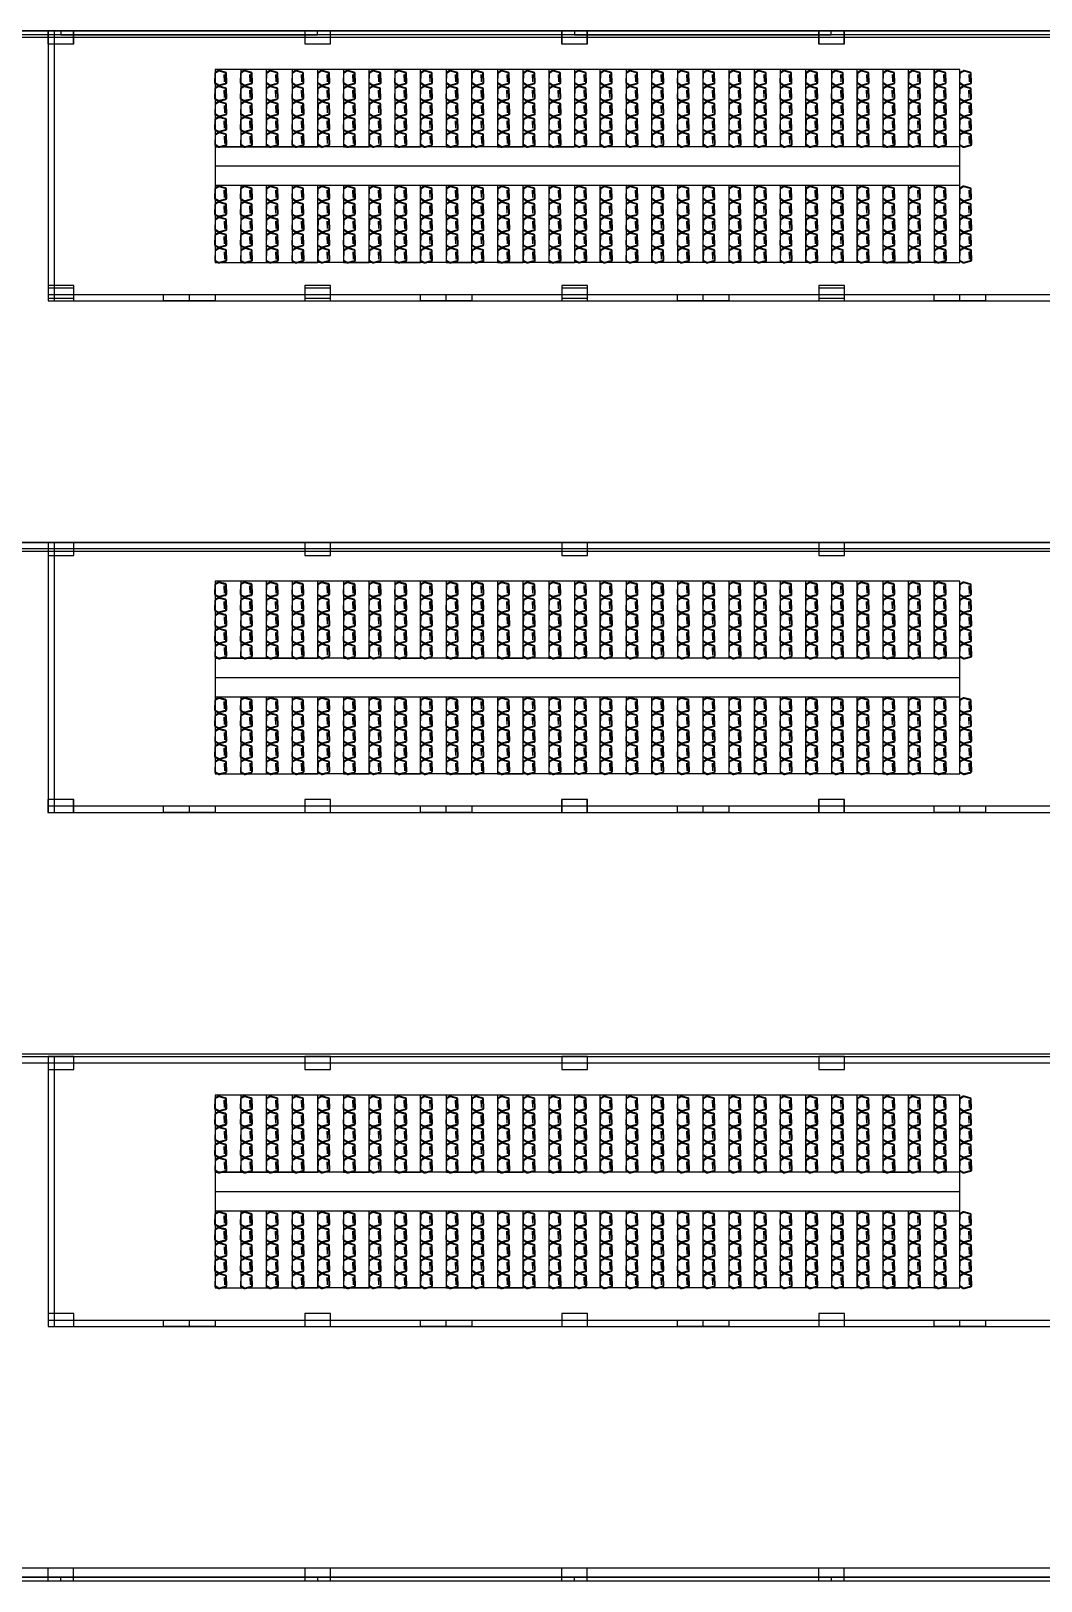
# Model space of a CAD drawing. Header units: millimetres. Extents: x 332 to 5606, y 276 to 1426.
# Drawn here: x 1120.7 to 1160.1, y 664.2 to 724.5 of the extents above; entities that cross this region are included whole.
import ezdxf

# ---------------------------------------------------------------- set-up
doc = ezdxf.new("R2010")
doc.units = ezdxf.units.MM

# ---------------------------------------------------------------- blocks, each defined once
blk = doc.blocks.new('Cadeira-Auditório-P1')
blk.add_line((0, 0.085), (-0.186, 0.085))
for points in [[(-0.235, 0.048), (-0.297, -0.195, 0.19305), (-0.292, -0.232), (-0.235, -0.334, 0.271204), (-0.191, -0.36), (0, -0.36)], [(-0.206, 0.04), (-0.268, -0.203, 0.19305), (-0.266, -0.217), (-0.186, -0.36, 0.221086)], [(0, 0.085), (-0.186, 0.085, 0.342369), (-0.235, 0.048)], [(0, 0.055), (-0.186, 0.055, 0.342369), (-0.206, 0.04, 0.342369)], [(0, 0.085), (0.187, 0.085, -0.342369), (0.235, 0.048)], [(0, 0.055), (0.187, 0.055, -0.342369), (0.206, 0.04, -0.342369)], [(0.235, 0.048), (0.298, -0.195, -0.19305), (0.293, -0.232), (0.236, -0.334, -0.271204), (0.192, -0.36), (0, -0.36)], [(0.206, 0.04), (0.269, -0.203, -0.19305), (0.267, -0.217), (0.187, -0.36, -0.271204)]]:
    blk.add_lwpolyline(points, format="xyb")
for points in [[(-0.145, 0), (0.142, 0)], [(-0.008, 0), (-0.145, 0)]]:
    blk.add_lwpolyline(points)

msp = doc.modelspace()

# ---------------------------------------------------------------- linework, layer by layer
for p, q in [((1222.057, 724.511), (1101.757, 724.511)), ((1221.907, 724.361), (1101.907, 724.361)), ((1111.907, 724.511), (1121.907, 724.511)), ((1122.407, 724.511), (1121.407, 724.511)), ((1121.407, 724.511), (1121.407, 724.011)), ((1122.414, 724.511), (1121.414, 724.511)), ((1121.414, 724.511), (1121.414, 724.011)), ((1121.907, 724.511), (1121.907, 724.361)), ((1121.907, 724.361), (1131.907, 724.361)), ((1122.407, 724.011), (1122.407, 724.511)), ((1122.414, 724.011), (1122.414, 724.511)), ((1132.407, 724.511), (1131.407, 724.511)), ((1131.407, 724.511), (1131.407, 724.011)), ((1132.414, 724.511), (1131.414, 724.511)), ((1131.414, 724.511), (1131.414, 724.011)), ((1131.907, 724.361), (1131.907, 724.511)), ((1131.907, 724.511), (1141.907, 724.511)), ((1132.407, 724.011), (1132.407, 724.511)), ((1132.414, 724.011), (1132.414, 724.511)), ((1142.407, 724.511), (1141.407, 724.511)), ((1141.407, 724.511), (1141.407, 724.011)), ((1142.414, 724.511), (1141.414, 724.511)), ((1141.414, 724.511), (1141.414, 724.011)), ((1141.907, 724.511), (1141.907, 724.361)), ((1141.907, 724.361), (1151.907, 724.361)), ((1142.407, 724.011), (1142.407, 724.511)), ((1142.414, 724.011), (1142.414, 724.511)), ((1152.407, 724.511), (1151.407, 724.511)), ((1151.407, 724.511), (1151.407, 724.011)), ((1152.414, 724.511), (1151.414, 724.511)), ((1151.414, 724.511), (1151.414, 724.011)), ((1151.907, 724.361), (1151.907, 724.511)), ((1151.907, 724.511), (1161.907, 724.511)), ((1152.407, 724.011), (1152.407, 724.511)), ((1152.414, 724.011), (1152.414, 724.511)), ((1121.407, 724.011), (1122.407, 724.011)), ((1121.414, 724.011), (1122.414, 724.011)), ((1131.407, 724.011), (1132.407, 724.011)), ((1131.414, 724.011), (1132.414, 724.011)), ((1141.407, 724.011), (1142.407, 724.011)), ((1141.414, 724.011), (1142.414, 724.011)), ((1151.407, 724.011), (1152.407, 724.011)), ((1151.414, 724.011), (1152.414, 724.011)), ((1122.414, 714.611), (1121.414, 714.611)), ((1121.414, 714.611), (1121.414, 714.111)), ((1122.414, 714.111), (1122.414, 714.611)), ((1132.414, 714.611), (1131.414, 714.611)), ((1131.414, 714.611), (1131.414, 714.111)), ((1132.414, 714.111), (1132.414, 714.611)), ((1142.414, 714.611), (1141.414, 714.611)), ((1141.414, 714.611), (1141.414, 714.111)), ((1142.414, 714.111), (1142.414, 714.611)), ((1152.414, 714.611), (1151.414, 714.611)), ((1151.414, 714.611), (1151.414, 714.111)), ((1152.414, 714.111), (1152.414, 714.611)), ((1122.414, 714.511), (1121.414, 714.511)), ((1121.414, 714.511), (1121.414, 714.011)), ((1121.414, 714.111), (1122.414, 714.111)), ((1121.414, 714.011), (1122.414, 714.011)), ((1122.414, 714.011), (1122.414, 714.511)), ((1132.414, 714.511), (1131.414, 714.511)), ((1131.414, 714.511), (1131.414, 714.011)), ((1131.414, 714.111), (1132.414, 714.111)), ((1131.414, 714.011), (1132.414, 714.011)), ((1132.414, 714.011), (1132.414, 714.511)), ((1142.414, 714.511), (1141.414, 714.511)), ((1141.414, 714.511), (1141.414, 714.011)), ((1141.414, 714.111), (1142.414, 714.111)), ((1141.414, 714.011), (1142.414, 714.011)), ((1142.414, 714.011), (1142.414, 714.511)), ((1152.414, 714.511), (1151.414, 714.511)), ((1151.414, 714.511), (1151.414, 714.011)), ((1151.414, 714.111), (1152.414, 714.111)), ((1151.414, 714.011), (1152.414, 714.011)), ((1152.414, 714.011), (1152.414, 714.511)), ((1122.414, 704.611), (1121.414, 704.611)), ((1121.414, 704.611), (1121.414, 704.111)), ((1122.414, 704.611), (1121.414, 704.611)), ((1121.414, 704.611), (1121.414, 704.111)), ((1122.414, 704.111), (1122.414, 704.611)), ((1122.414, 704.111), (1122.414, 704.611)), ((1132.414, 704.611), (1131.414, 704.611)), ((1131.414, 704.611), (1131.414, 704.111)), ((1132.414, 704.611), (1131.414, 704.611)), ((1131.414, 704.611), (1131.414, 704.111)), ((1132.414, 704.111), (1132.414, 704.611)), ((1132.414, 704.111), (1132.414, 704.611)), ((1142.414, 704.611), (1141.414, 704.611)), ((1141.414, 704.611), (1141.414, 704.111)), ((1142.414, 704.611), (1141.414, 704.611)), ((1141.414, 704.611), (1141.414, 704.111)), ((1142.414, 704.111), (1142.414, 704.611)), ((1142.414, 704.111), (1142.414, 704.611)), ((1152.414, 704.611), (1151.414, 704.611)), ((1151.414, 704.611), (1151.414, 704.111)), ((1152.414, 704.611), (1151.414, 704.611)), ((1151.414, 704.611), (1151.414, 704.111)), ((1152.414, 704.111), (1152.414, 704.611)), ((1152.414, 704.111), (1152.414, 704.611)), ((1121.414, 704.111), (1122.414, 704.111)), ((1121.414, 704.111), (1122.414, 704.111)), ((1131.414, 704.111), (1132.414, 704.111)), ((1131.414, 704.111), (1132.414, 704.111)), ((1141.414, 704.111), (1142.414, 704.111)), ((1141.414, 704.111), (1142.414, 704.111)), ((1151.414, 704.111), (1152.414, 704.111)), ((1151.414, 704.111), (1152.414, 704.111)), ((1122.407, 694.611), (1121.407, 694.611)), ((1121.407, 694.611), (1121.407, 694.111)), ((1121.407, 694.111), (1122.407, 694.111)), ((1122.414, 694.611), (1121.414, 694.611)), ((1121.414, 694.611), (1121.414, 694.111)), ((1121.414, 694.111), (1122.414, 694.111)), ((1122.407, 694.111), (1122.407, 694.611)), ((1122.414, 694.111), (1122.414, 694.611)), ((1132.407, 694.611), (1131.407, 694.611)), ((1131.407, 694.611), (1131.407, 694.111)), ((1131.407, 694.111), (1132.407, 694.111)), ((1132.414, 694.611), (1131.414, 694.611)), ((1131.414, 694.611), (1131.414, 694.111)), ((1131.414, 694.111), (1132.414, 694.111)), ((1132.407, 694.111), (1132.407, 694.611)), ((1132.414, 694.111), (1132.414, 694.611)), ((1142.407, 694.611), (1141.407, 694.611)), ((1141.407, 694.611), (1141.407, 694.111)), ((1141.407, 694.111), (1142.407, 694.111)), ((1142.414, 694.611), (1141.414, 694.611)), ((1141.414, 694.611), (1141.414, 694.111)), ((1141.414, 694.111), (1142.414, 694.111)), ((1142.407, 694.111), (1142.407, 694.611)), ((1142.414, 694.111), (1142.414, 694.611)), ((1152.407, 694.611), (1151.407, 694.611)), ((1151.407, 694.611), (1151.407, 694.111)), ((1151.407, 694.111), (1152.407, 694.111)), ((1152.414, 694.611), (1151.414, 694.611)), ((1151.414, 694.611), (1151.414, 694.111)), ((1151.414, 694.111), (1152.414, 694.111)), ((1152.407, 694.111), (1152.407, 694.611)), ((1152.414, 694.111), (1152.414, 694.611)), ((1122.414, 684.611), (1121.414, 684.611)), ((1121.414, 684.611), (1121.414, 684.111)), ((1122.414, 684.111), (1122.414, 684.611)), ((1132.414, 684.611), (1131.414, 684.611)), ((1131.414, 684.611), (1131.414, 684.111)), ((1132.414, 684.111), (1132.414, 684.611)), ((1142.414, 684.611), (1141.414, 684.611)), ((1141.414, 684.611), (1141.414, 684.111)), ((1142.414, 684.111), (1142.414, 684.611)), ((1152.414, 684.611), (1151.414, 684.611)), ((1151.414, 684.611), (1151.414, 684.111)), ((1152.414, 684.111), (1152.414, 684.611)), ((1121.414, 684.111), (1122.414, 684.111)), ((1131.414, 684.111), (1132.414, 684.111)), ((1141.414, 684.111), (1142.414, 684.111)), ((1151.414, 684.111), (1152.414, 684.111)), ((1122.414, 674.611), (1121.414, 674.611)), ((1121.414, 674.611), (1121.414, 674.111)), ((1122.414, 674.111), (1122.414, 674.611)), ((1132.414, 674.611), (1131.414, 674.611)), ((1131.414, 674.611), (1131.414, 674.111)), ((1132.414, 674.111), (1132.414, 674.611)), ((1142.414, 674.611), (1141.414, 674.611)), ((1141.414, 674.611), (1141.414, 674.111)), ((1142.414, 674.111), (1142.414, 674.611)), ((1152.414, 674.611), (1151.414, 674.611)), ((1151.414, 674.611), (1151.414, 674.111)), ((1152.414, 674.111), (1152.414, 674.611)), ((1121.414, 674.111), (1122.414, 674.111)), ((1131.414, 674.111), (1132.414, 674.111)), ((1141.414, 674.111), (1142.414, 674.111)), ((1151.414, 674.111), (1152.414, 674.111)), ((1122.407, 664.711), (1121.407, 664.711)), ((1121.407, 664.711), (1121.407, 664.211)), ((1122.407, 664.211), (1122.407, 664.711)), ((1132.407, 664.711), (1131.407, 664.711)), ((1131.407, 664.711), (1131.407, 664.211)), ((1132.407, 664.211), (1132.407, 664.711)), ((1142.407, 664.711), (1141.407, 664.711)), ((1141.407, 664.711), (1141.407, 664.211)), ((1142.407, 664.211), (1142.407, 664.711)), ((1152.407, 664.711), (1151.407, 664.711)), ((1151.407, 664.711), (1151.407, 664.211)), ((1152.407, 664.211), (1152.407, 664.711)), ((1101.757, 664.211), (1222.057, 664.211)), ((1101.907, 664.361), (1221.907, 664.361)), ((1111.907, 664.211), (1121.907, 664.211)), ((1121.407, 664.211), (1122.407, 664.211)), ((1121.907, 664.211), (1121.907, 664.361)), ((1121.907, 664.361), (1131.907, 664.361)), ((1131.407, 664.211), (1132.407, 664.211)), ((1131.907, 664.361), (1131.907, 664.211)), ((1131.907, 664.211), (1141.907, 664.211)), ((1141.407, 664.211), (1142.407, 664.211)), ((1141.907, 664.211), (1141.907, 664.361)), ((1141.907, 664.361), (1151.907, 664.361)), ((1151.407, 664.211), (1152.407, 664.211)), ((1151.907, 664.361), (1151.907, 664.211)), ((1151.907, 664.211), (1161.907, 664.211))]:
    msp.add_line(p, q)
at = {"color": 1}
for p, q in [((1211.414, 724.261), (1104.757, 724.261)), ((1121.414, 724.511), (1121.414, 714.011)), ((1121.664, 714.011), (1121.664, 724.511)), ((1121.414, 714.261), (1202.414, 714.261)), ((1121.414, 714.011), (1162.414, 714.011)), ((1121.414, 714.011), (1121.664, 714.011)), ((1211.414, 704.361), (1104.757, 704.361)), ((1121.414, 704.611), (1121.414, 694.111)), ((1121.664, 694.111), (1121.664, 704.611)), ((1121.414, 694.361), (1202.414, 694.361)), ((1121.414, 694.111), (1162.414, 694.111)), ((1121.414, 694.111), (1121.664, 694.111)), ((1121.414, 684.611), (1121.414, 674.111)), ((1121.664, 674.111), (1121.664, 684.611)), ((1211.414, 684.361), (1104.757, 684.361)), ((1121.414, 674.361), (1202.414, 674.361)), ((1121.414, 674.111), (1162.414, 674.111)), ((1121.414, 674.111), (1121.664, 674.111))]:
    msp.add_line(p, q, dxfattribs=at)
at = {"color": 3}
for p, q in [((1131.414, 723.011), (1127.914, 723.011)), ((1127.914, 723.011), (1127.914, 720.011)), ((1127.914, 723.011), (1127.914, 720.011)), ((1128.914, 723.011), (1128.914, 720.011)), ((1128.914, 723.011), (1128.914, 720.011)), ((1129.914, 720.011), (1129.914, 723.011)), ((1129.914, 720.011), (1129.914, 723.011)), ((1130.914, 723.011), (1130.914, 720.011)), ((1130.914, 723.011), (1130.914, 720.011)), ((1155.914, 723.011), (1131.414, 723.011)), ((1131.914, 720.011), (1131.914, 723.011)), ((1131.914, 720.011), (1131.914, 723.011)), ((1132.914, 723.011), (1132.914, 720.011)), ((1132.914, 723.011), (1132.914, 720.011)), ((1133.914, 720.011), (1133.914, 723.011)), ((1133.914, 720.011), (1133.914, 723.011)), ((1134.914, 723.011), (1134.914, 720.011)), ((1134.914, 723.011), (1134.914, 720.011)), ((1135.914, 720.011), (1135.914, 723.011)), ((1135.914, 720.011), (1135.914, 723.011)), ((1136.914, 723.011), (1136.914, 720.011)), ((1136.914, 723.011), (1136.914, 720.011)), ((1137.914, 720.011), (1137.914, 723.011)), ((1137.914, 720.011), (1137.914, 723.011)), ((1138.914, 723.011), (1138.914, 720.011)), ((1138.914, 723.011), (1138.914, 720.011)), ((1139.914, 720.011), (1139.914, 723.011)), ((1139.914, 720.011), (1139.914, 723.011)), ((1140.914, 723.011), (1140.914, 720.011)), ((1140.914, 723.011), (1140.914, 720.011)), ((1141.914, 723.011), (1141.914, 720.011)), ((1141.914, 723.011), (1141.914, 720.011)), ((1142.914, 720.011), (1142.914, 723.011)), ((1142.914, 720.011), (1142.914, 723.011)), ((1143.914, 723.011), (1143.914, 720.011)), ((1143.914, 723.011), (1143.914, 720.011)), ((1144.914, 720.011), (1144.914, 723.011)), ((1144.914, 720.011), (1144.914, 723.011)), ((1145.914, 723.011), (1145.914, 720.011)), ((1145.914, 723.011), (1145.914, 720.011)), ((1146.914, 720.011), (1146.914, 723.011)), ((1146.914, 720.011), (1146.914, 723.011)), ((1147.914, 723.011), (1147.914, 720.011)), ((1147.914, 723.011), (1147.914, 720.011)), ((1148.914, 720.011), (1148.914, 723.011)), ((1148.914, 720.011), (1148.914, 723.011)), ((1149.914, 723.011), (1149.914, 720.011)), ((1149.914, 723.011), (1149.914, 720.011)), ((1150.914, 720.011), (1150.914, 723.011)), ((1150.914, 720.011), (1150.914, 723.011)), ((1151.914, 723.011), (1151.914, 720.011)), ((1151.914, 723.011), (1151.914, 720.011)), ((1152.914, 720.011), (1152.914, 723.011)), ((1152.914, 720.011), (1152.914, 723.011)), ((1153.914, 723.011), (1153.914, 720.011)), ((1153.914, 723.011), (1153.914, 720.011)), ((1154.914, 720.011), (1154.914, 723.011)), ((1154.914, 720.011), (1154.914, 723.011)), ((1155.914, 720.011), (1155.914, 723.011)), ((1155.914, 723.011), (1155.914, 720.011)), ((1156.914, 723.011), (1155.914, 723.011)), ((1156.914, 720.011), (1156.914, 723.011)), ((1127.914, 720.011), (1127.914, 719.261)), ((1155.914, 720.011), (1127.914, 720.011)), ((1127.914, 720.011), (1131.414, 720.011)), ((1128.914, 720.011), (1129.914, 720.011)), ((1130.914, 720.011), (1131.914, 720.011)), ((1156.914, 720.011), (1131.414, 720.011)), ((1132.914, 720.011), (1133.914, 720.011)), ((1134.914, 720.011), (1135.914, 720.011)), ((1136.914, 720.011), (1137.914, 720.011)), ((1138.914, 720.011), (1139.914, 720.011)), ((1140.914, 720.011), (1141.914, 720.011)), ((1153.914, 720.011), (1154.914, 720.011)), ((1156.914, 719.261), (1156.914, 720.011)), ((1127.914, 719.261), (1156.914, 719.261)), ((1127.914, 719.261), (1127.914, 718.511)), ((1156.914, 718.511), (1156.914, 719.261)), ((1127.914, 718.511), (1156.914, 718.511)), ((1127.914, 718.511), (1127.914, 715.511)), ((1127.914, 718.511), (1128.914, 718.511)), ((1128.914, 718.511), (1128.914, 715.511)), ((1129.914, 715.511), (1129.914, 718.511)), ((1129.914, 718.511), (1130.914, 718.511)), ((1130.914, 718.511), (1130.914, 715.511)), ((1131.914, 715.511), (1131.914, 718.511)), ((1131.914, 718.511), (1132.914, 718.511)), ((1132.914, 718.511), (1132.914, 715.511)), ((1133.914, 715.511), (1133.914, 718.511)), ((1133.914, 718.511), (1134.914, 718.511)), ((1134.914, 718.511), (1134.914, 715.511)), ((1135.914, 715.511), (1135.914, 718.511)), ((1135.914, 718.511), (1136.914, 718.511)), ((1136.914, 718.511), (1136.914, 715.511)), ((1137.914, 715.511), (1137.914, 718.511)), ((1137.914, 718.511), (1138.914, 718.511)), ((1138.914, 718.511), (1138.914, 715.511)), ((1139.914, 715.511), (1139.914, 718.511)), ((1139.914, 718.511), (1140.914, 718.511)), ((1140.914, 718.511), (1140.914, 715.511)), ((1141.914, 718.511), (1141.914, 715.511)), ((1142.914, 715.511), (1142.914, 718.511)), ((1143.914, 718.511), (1143.914, 715.511)), ((1144.914, 715.511), (1144.914, 718.511)), ((1145.914, 718.511), (1145.914, 715.511)), ((1146.914, 715.511), (1146.914, 718.511)), ((1147.914, 718.511), (1147.914, 715.511)), ((1148.914, 715.511), (1148.914, 718.511)), ((1149.914, 718.511), (1149.914, 715.511)), ((1150.914, 715.511), (1150.914, 718.511)), ((1151.914, 718.511), (1151.914, 715.511)), ((1152.914, 715.511), (1152.914, 718.511)), ((1153.914, 718.511), (1153.914, 715.511)), ((1154.914, 715.511), (1154.914, 718.511)), ((1155.914, 718.511), (1155.914, 715.511)), ((1156.914, 715.511), (1156.914, 718.511)), ((1127.914, 715.511), (1131.414, 715.511)), ((1128.914, 715.511), (1129.914, 715.511)), ((1130.914, 715.511), (1131.914, 715.511)), ((1155.914, 715.511), (1131.414, 715.511)), ((1132.914, 715.511), (1133.914, 715.511)), ((1134.914, 715.511), (1135.914, 715.511)), ((1136.914, 715.511), (1137.914, 715.511)), ((1138.914, 715.511), (1139.914, 715.511)), ((1140.914, 715.511), (1141.914, 715.511)), ((1153.914, 715.511), (1154.914, 715.511)), ((1155.914, 715.511), (1156.914, 715.511)), ((1125.914, 714.011), (1125.914, 714.261)), ((1125.914, 714.261), (1126.914, 714.261)), ((1126.914, 714.011), (1125.914, 714.011)), ((1126.914, 714.011), (1126.914, 714.261)), ((1126.914, 714.261), (1127.914, 714.261)), ((1127.914, 714.011), (1126.914, 714.011)), ((1127.914, 714.261), (1127.914, 714.011)), ((1135.914, 714.011), (1135.914, 714.261)), ((1135.914, 714.261), (1136.914, 714.261)), ((1136.914, 714.011), (1135.914, 714.011)), ((1136.914, 714.011), (1136.914, 714.261)), ((1136.914, 714.261), (1137.914, 714.261)), ((1137.914, 714.011), (1136.914, 714.011)), ((1137.914, 714.261), (1137.914, 714.011)), ((1145.914, 714.011), (1145.914, 714.261)), ((1145.914, 714.261), (1146.914, 714.261)), ((1146.914, 714.011), (1145.914, 714.011)), ((1146.914, 714.011), (1146.914, 714.261)), ((1146.914, 714.261), (1147.914, 714.261)), ((1147.914, 714.011), (1146.914, 714.011)), ((1147.914, 714.261), (1147.914, 714.011)), ((1155.914, 714.011), (1155.914, 714.261)), ((1155.914, 714.261), (1156.914, 714.261)), ((1156.914, 714.011), (1155.914, 714.011)), ((1156.914, 714.011), (1156.914, 714.261)), ((1156.914, 714.261), (1157.914, 714.261)), ((1157.914, 714.011), (1156.914, 714.011)), ((1157.914, 714.261), (1157.914, 714.011)), ((1131.414, 703.111), (1127.914, 703.111)), ((1127.914, 703.111), (1127.914, 700.111)), ((1127.914, 703.111), (1127.914, 700.111)), ((1128.914, 703.111), (1128.914, 700.111)), ((1128.914, 703.111), (1128.914, 700.111)), ((1129.914, 700.111), (1129.914, 703.111)), ((1129.914, 700.111), (1129.914, 703.111)), ((1130.914, 703.111), (1130.914, 700.111)), ((1130.914, 703.111), (1130.914, 700.111)), ((1155.914, 703.111), (1131.414, 703.111)), ((1131.914, 700.111), (1131.914, 703.111)), ((1131.914, 700.111), (1131.914, 703.111)), ((1132.914, 703.111), (1132.914, 700.111)), ((1132.914, 703.111), (1132.914, 700.111)), ((1133.914, 700.111), (1133.914, 703.111)), ((1133.914, 700.111), (1133.914, 703.111)), ((1134.914, 703.111), (1134.914, 700.111)), ((1134.914, 703.111), (1134.914, 700.111)), ((1135.914, 700.111), (1135.914, 703.111)), ((1135.914, 700.111), (1135.914, 703.111)), ((1136.914, 703.111), (1136.914, 700.111)), ((1136.914, 703.111), (1136.914, 700.111)), ((1137.914, 700.111), (1137.914, 703.111)), ((1137.914, 700.111), (1137.914, 703.111)), ((1138.914, 703.111), (1138.914, 700.111)), ((1138.914, 703.111), (1138.914, 700.111)), ((1139.914, 700.111), (1139.914, 703.111)), ((1139.914, 700.111), (1139.914, 703.111)), ((1140.914, 703.111), (1140.914, 700.111)), ((1140.914, 703.111), (1140.914, 700.111)), ((1141.914, 703.111), (1141.914, 700.111)), ((1141.914, 703.111), (1141.914, 700.111)), ((1142.914, 700.111), (1142.914, 703.111)), ((1142.914, 700.111), (1142.914, 703.111)), ((1143.914, 703.111), (1143.914, 700.111)), ((1143.914, 703.111), (1143.914, 700.111)), ((1144.914, 700.111), (1144.914, 703.111)), ((1144.914, 700.111), (1144.914, 703.111)), ((1145.914, 703.111), (1145.914, 700.111)), ((1145.914, 703.111), (1145.914, 700.111)), ((1146.914, 700.111), (1146.914, 703.111)), ((1146.914, 700.111), (1146.914, 703.111)), ((1147.914, 703.111), (1147.914, 700.111)), ((1147.914, 703.111), (1147.914, 700.111)), ((1148.914, 700.111), (1148.914, 703.111)), ((1148.914, 700.111), (1148.914, 703.111)), ((1149.914, 703.111), (1149.914, 700.111)), ((1149.914, 703.111), (1149.914, 700.111)), ((1150.914, 700.111), (1150.914, 703.111)), ((1150.914, 700.111), (1150.914, 703.111)), ((1151.914, 703.111), (1151.914, 700.111)), ((1151.914, 703.111), (1151.914, 700.111)), ((1152.914, 700.111), (1152.914, 703.111)), ((1152.914, 700.111), (1152.914, 703.111)), ((1153.914, 703.111), (1153.914, 700.111)), ((1153.914, 703.111), (1153.914, 700.111)), ((1154.914, 700.111), (1154.914, 703.111)), ((1154.914, 700.111), (1154.914, 703.111)), ((1155.914, 700.111), (1155.914, 703.111)), ((1155.914, 703.111), (1155.914, 700.111)), ((1156.914, 703.111), (1155.914, 703.111)), ((1156.914, 700.111), (1156.914, 703.111)), ((1127.914, 700.111), (1127.914, 699.361)), ((1155.914, 700.111), (1127.914, 700.111)), ((1127.914, 700.111), (1131.414, 700.111)), ((1128.914, 700.111), (1129.914, 700.111)), ((1130.914, 700.111), (1131.914, 700.111)), ((1156.914, 700.111), (1131.414, 700.111)), ((1132.914, 700.111), (1133.914, 700.111)), ((1134.914, 700.111), (1135.914, 700.111)), ((1136.914, 700.111), (1137.914, 700.111)), ((1138.914, 700.111), (1139.914, 700.111)), ((1140.914, 700.111), (1141.914, 700.111)), ((1153.914, 700.111), (1154.914, 700.111)), ((1156.914, 699.361), (1156.914, 700.111)), ((1127.914, 699.361), (1156.914, 699.361)), ((1127.914, 699.361), (1127.914, 698.611)), ((1156.914, 698.611), (1156.914, 699.361)), ((1127.914, 698.611), (1156.914, 698.611)), ((1127.914, 698.611), (1127.914, 695.611)), ((1127.914, 698.611), (1128.914, 698.611)), ((1128.914, 698.611), (1128.914, 695.611)), ((1129.914, 695.611), (1129.914, 698.611)), ((1129.914, 698.611), (1130.914, 698.611)), ((1130.914, 698.611), (1130.914, 695.611)), ((1131.914, 695.611), (1131.914, 698.611)), ((1131.914, 698.611), (1132.914, 698.611)), ((1132.914, 698.611), (1132.914, 695.611)), ((1133.914, 695.611), (1133.914, 698.611)), ((1133.914, 698.611), (1134.914, 698.611)), ((1134.914, 698.611), (1134.914, 695.611)), ((1135.914, 695.611), (1135.914, 698.611)), ((1135.914, 698.611), (1136.914, 698.611)), ((1136.914, 698.611), (1136.914, 695.611)), ((1137.914, 695.611), (1137.914, 698.611)), ((1137.914, 698.611), (1138.914, 698.611)), ((1138.914, 698.611), (1138.914, 695.611)), ((1139.914, 695.611), (1139.914, 698.611)), ((1139.914, 698.611), (1140.914, 698.611)), ((1140.914, 698.611), (1140.914, 695.611)), ((1141.914, 698.611), (1141.914, 695.611)), ((1142.914, 695.611), (1142.914, 698.611)), ((1143.914, 698.611), (1143.914, 695.611)), ((1144.914, 695.611), (1144.914, 698.611)), ((1145.914, 698.611), (1145.914, 695.611)), ((1146.914, 695.611), (1146.914, 698.611)), ((1147.914, 698.611), (1147.914, 695.611)), ((1148.914, 695.611), (1148.914, 698.611)), ((1149.914, 698.611), (1149.914, 695.611)), ((1150.914, 695.611), (1150.914, 698.611)), ((1151.914, 698.611), (1151.914, 695.611)), ((1152.914, 695.611), (1152.914, 698.611)), ((1153.914, 698.611), (1153.914, 695.611)), ((1154.914, 695.611), (1154.914, 698.611)), ((1155.914, 698.611), (1155.914, 695.611)), ((1156.914, 695.611), (1156.914, 698.611)), ((1127.914, 695.611), (1131.414, 695.611)), ((1128.914, 695.611), (1129.914, 695.611)), ((1130.914, 695.611), (1131.914, 695.611)), ((1155.914, 695.611), (1131.414, 695.611)), ((1132.914, 695.611), (1133.914, 695.611)), ((1134.914, 695.611), (1135.914, 695.611)), ((1136.914, 695.611), (1137.914, 695.611)), ((1138.914, 695.611), (1139.914, 695.611)), ((1140.914, 695.611), (1141.914, 695.611)), ((1153.914, 695.611), (1154.914, 695.611)), ((1155.914, 695.611), (1156.914, 695.611)), ((1125.914, 694.111), (1125.914, 694.361)), ((1125.914, 694.361), (1126.914, 694.361)), ((1126.914, 694.111), (1125.914, 694.111)), ((1126.914, 694.111), (1126.914, 694.361)), ((1126.914, 694.361), (1127.914, 694.361)), ((1127.914, 694.111), (1126.914, 694.111)), ((1127.914, 694.361), (1127.914, 694.111)), ((1135.914, 694.111), (1135.914, 694.361)), ((1135.914, 694.361), (1136.914, 694.361)), ((1136.914, 694.111), (1135.914, 694.111)), ((1136.914, 694.111), (1136.914, 694.361)), ((1136.914, 694.361), (1137.914, 694.361)), ((1137.914, 694.111), (1136.914, 694.111)), ((1137.914, 694.361), (1137.914, 694.111)), ((1145.914, 694.111), (1145.914, 694.361)), ((1145.914, 694.361), (1146.914, 694.361)), ((1146.914, 694.111), (1145.914, 694.111)), ((1146.914, 694.111), (1146.914, 694.361)), ((1146.914, 694.361), (1147.914, 694.361)), ((1147.914, 694.111), (1146.914, 694.111)), ((1147.914, 694.361), (1147.914, 694.111)), ((1155.914, 694.111), (1155.914, 694.361)), ((1155.914, 694.361), (1156.914, 694.361)), ((1156.914, 694.111), (1155.914, 694.111)), ((1156.914, 694.111), (1156.914, 694.361)), ((1156.914, 694.361), (1157.914, 694.361)), ((1157.914, 694.111), (1156.914, 694.111)), ((1157.914, 694.361), (1157.914, 694.111)), ((1131.414, 683.111), (1127.914, 683.111)), ((1127.914, 683.111), (1127.914, 680.111)), ((1127.914, 683.111), (1127.914, 680.111)), ((1128.914, 683.111), (1128.914, 680.111)), ((1128.914, 683.111), (1128.914, 680.111)), ((1129.914, 680.111), (1129.914, 683.111)), ((1129.914, 680.111), (1129.914, 683.111)), ((1130.914, 683.111), (1130.914, 680.111)), ((1130.914, 683.111), (1130.914, 680.111)), ((1155.914, 683.111), (1131.414, 683.111)), ((1131.914, 680.111), (1131.914, 683.111)), ((1131.914, 680.111), (1131.914, 683.111)), ((1132.914, 683.111), (1132.914, 680.111)), ((1132.914, 683.111), (1132.914, 680.111)), ((1133.914, 680.111), (1133.914, 683.111)), ((1133.914, 680.111), (1133.914, 683.111)), ((1134.914, 683.111), (1134.914, 680.111)), ((1134.914, 683.111), (1134.914, 680.111)), ((1135.914, 680.111), (1135.914, 683.111)), ((1135.914, 680.111), (1135.914, 683.111)), ((1136.914, 683.111), (1136.914, 680.111)), ((1136.914, 683.111), (1136.914, 680.111)), ((1137.914, 680.111), (1137.914, 683.111)), ((1137.914, 680.111), (1137.914, 683.111)), ((1138.914, 683.111), (1138.914, 680.111)), ((1138.914, 683.111), (1138.914, 680.111)), ((1139.914, 680.111), (1139.914, 683.111)), ((1139.914, 680.111), (1139.914, 683.111)), ((1140.914, 683.111), (1140.914, 680.111)), ((1140.914, 683.111), (1140.914, 680.111)), ((1141.914, 683.111), (1141.914, 680.111)), ((1141.914, 683.111), (1141.914, 680.111)), ((1142.914, 680.111), (1142.914, 683.111)), ((1142.914, 680.111), (1142.914, 683.111)), ((1143.914, 683.111), (1143.914, 680.111)), ((1143.914, 683.111), (1143.914, 680.111)), ((1144.914, 680.111), (1144.914, 683.111)), ((1144.914, 680.111), (1144.914, 683.111)), ((1145.914, 683.111), (1145.914, 680.111)), ((1145.914, 683.111), (1145.914, 680.111)), ((1146.914, 680.111), (1146.914, 683.111)), ((1146.914, 680.111), (1146.914, 683.111)), ((1147.914, 683.111), (1147.914, 680.111)), ((1147.914, 683.111), (1147.914, 680.111)), ((1148.914, 680.111), (1148.914, 683.111)), ((1148.914, 680.111), (1148.914, 683.111)), ((1149.914, 683.111), (1149.914, 680.111)), ((1149.914, 683.111), (1149.914, 680.111)), ((1150.914, 680.111), (1150.914, 683.111)), ((1150.914, 680.111), (1150.914, 683.111)), ((1151.914, 683.111), (1151.914, 680.111)), ((1151.914, 683.111), (1151.914, 680.111)), ((1152.914, 680.111), (1152.914, 683.111)), ((1152.914, 680.111), (1152.914, 683.111)), ((1153.914, 683.111), (1153.914, 680.111)), ((1153.914, 683.111), (1153.914, 680.111)), ((1154.914, 680.111), (1154.914, 683.111)), ((1154.914, 680.111), (1154.914, 683.111)), ((1155.914, 680.111), (1155.914, 683.111)), ((1155.914, 683.111), (1155.914, 680.111)), ((1156.914, 683.111), (1155.914, 683.111)), ((1156.914, 680.111), (1156.914, 683.111)), ((1127.914, 680.111), (1127.914, 679.361)), ((1155.914, 680.111), (1127.914, 680.111)), ((1127.914, 680.111), (1131.414, 680.111)), ((1128.914, 680.111), (1129.914, 680.111)), ((1130.914, 680.111), (1131.914, 680.111)), ((1156.914, 680.111), (1131.414, 680.111)), ((1132.914, 680.111), (1133.914, 680.111)), ((1134.914, 680.111), (1135.914, 680.111)), ((1136.914, 680.111), (1137.914, 680.111)), ((1138.914, 680.111), (1139.914, 680.111)), ((1140.914, 680.111), (1141.914, 680.111)), ((1153.914, 680.111), (1154.914, 680.111)), ((1156.914, 679.361), (1156.914, 680.111)), ((1127.914, 679.361), (1156.914, 679.361)), ((1127.914, 679.361), (1127.914, 678.611)), ((1156.914, 678.611), (1156.914, 679.361)), ((1127.914, 678.611), (1156.914, 678.611)), ((1127.914, 678.611), (1127.914, 675.611)), ((1127.914, 678.611), (1128.914, 678.611)), ((1128.914, 678.611), (1128.914, 675.611)), ((1129.914, 675.611), (1129.914, 678.611)), ((1129.914, 678.611), (1130.914, 678.611)), ((1130.914, 678.611), (1130.914, 675.611)), ((1131.914, 675.611), (1131.914, 678.611)), ((1131.914, 678.611), (1132.914, 678.611)), ((1132.914, 678.611), (1132.914, 675.611)), ((1133.914, 675.611), (1133.914, 678.611)), ((1133.914, 678.611), (1134.914, 678.611)), ((1134.914, 678.611), (1134.914, 675.611)), ((1135.914, 675.611), (1135.914, 678.611)), ((1135.914, 678.611), (1136.914, 678.611)), ((1136.914, 678.611), (1136.914, 675.611)), ((1137.914, 675.611), (1137.914, 678.611)), ((1137.914, 678.611), (1138.914, 678.611)), ((1138.914, 678.611), (1138.914, 675.611)), ((1139.914, 675.611), (1139.914, 678.611)), ((1139.914, 678.611), (1140.914, 678.611)), ((1140.914, 678.611), (1140.914, 675.611)), ((1141.914, 678.611), (1141.914, 675.611)), ((1142.914, 675.611), (1142.914, 678.611)), ((1143.914, 678.611), (1143.914, 675.611)), ((1144.914, 675.611), (1144.914, 678.611)), ((1145.914, 678.611), (1145.914, 675.611)), ((1146.914, 675.611), (1146.914, 678.611)), ((1147.914, 678.611), (1147.914, 675.611)), ((1148.914, 675.611), (1148.914, 678.611)), ((1149.914, 678.611), (1149.914, 675.611)), ((1150.914, 675.611), (1150.914, 678.611)), ((1151.914, 678.611), (1151.914, 675.611)), ((1152.914, 675.611), (1152.914, 678.611)), ((1153.914, 678.611), (1153.914, 675.611)), ((1154.914, 675.611), (1154.914, 678.611)), ((1155.914, 678.611), (1155.914, 675.611)), ((1156.914, 675.611), (1156.914, 678.611)), ((1127.914, 675.611), (1131.414, 675.611)), ((1128.914, 675.611), (1129.914, 675.611)), ((1130.914, 675.611), (1131.914, 675.611)), ((1155.914, 675.611), (1131.414, 675.611)), ((1132.914, 675.611), (1133.914, 675.611)), ((1134.914, 675.611), (1135.914, 675.611)), ((1136.914, 675.611), (1137.914, 675.611)), ((1138.914, 675.611), (1139.914, 675.611)), ((1140.914, 675.611), (1141.914, 675.611)), ((1153.914, 675.611), (1154.914, 675.611)), ((1155.914, 675.611), (1156.914, 675.611)), ((1125.914, 674.111), (1125.914, 674.361)), ((1125.914, 674.361), (1126.914, 674.361)), ((1126.914, 674.111), (1126.914, 674.361)), ((1126.914, 674.361), (1127.914, 674.361)), ((1127.914, 674.361), (1127.914, 674.111)), ((1135.914, 674.111), (1135.914, 674.361)), ((1135.914, 674.361), (1136.914, 674.361)), ((1136.914, 674.111), (1136.914, 674.361)), ((1136.914, 674.361), (1137.914, 674.361)), ((1137.914, 674.361), (1137.914, 674.111)), ((1145.914, 674.111), (1145.914, 674.361)), ((1145.914, 674.361), (1146.914, 674.361)), ((1146.914, 674.111), (1146.914, 674.361)), ((1146.914, 674.361), (1147.914, 674.361)), ((1147.914, 674.361), (1147.914, 674.111)), ((1155.914, 674.111), (1155.914, 674.361)), ((1155.914, 674.361), (1156.914, 674.361)), ((1156.914, 674.111), (1156.914, 674.361)), ((1156.914, 674.361), (1157.914, 674.361)), ((1157.914, 674.361), (1157.914, 674.111)), ((1126.914, 674.111), (1125.914, 674.111)), ((1127.914, 674.111), (1126.914, 674.111)), ((1136.914, 674.111), (1135.914, 674.111)), ((1137.914, 674.111), (1136.914, 674.111)), ((1146.914, 674.111), (1145.914, 674.111)), ((1147.914, 674.111), (1146.914, 674.111)), ((1156.914, 674.111), (1155.914, 674.111)), ((1157.914, 674.111), (1156.914, 674.111))]:
    msp.add_line(p, q, dxfattribs=at)
at = {"color": 7, "true_color": 0xffffff}
for p, q in [((1221.907, 704.611), (1101.907, 704.611)), ((1221.907, 684.711), (1101.907, 684.711)), ((1221.907, 664.711), (1101.907, 664.711))]:
    msp.add_line(p, q, dxfattribs=at)
at = {"color": 1, "lineweight": -3}
for points in [[(1101.907, 724.511), (1221.907, 724.511), (1221.907, 704.261), (1101.907, 704.261)], [(1101.907, 704.611), (1221.907, 704.611), (1221.907, 684.361), (1101.907, 684.361)], [(1101.907, 684.611), (1221.907, 684.611), (1221.907, 664.361), (1101.907, 664.361)]]:
    msp.add_lwpolyline(points, close=True, dxfattribs=at)

# ---------------------------------------------------------------- block references
at = {"color": 3, "rotation": 270}
for p in [(1128.273, 722.677), (1129.272, 722.677), (1130.277, 722.677), (1131.277, 722.677), (1132.28, 722.677), (1133.281, 722.677), (1134.279, 722.677), (1135.28, 722.677), (1136.281, 722.677), (1137.279, 722.677), (1138.28, 722.677), (1139.281, 722.677), (1140.279, 722.677), (1141.28, 722.677), (1142.281, 722.68), (1143.278, 722.677), (1144.28, 722.677), (1145.282, 722.677), (1146.28, 722.677), (1147.28, 722.677), (1148.291, 722.677), (1149.286, 722.677), (1150.276, 722.677), (1151.281, 722.677), (1152.282, 722.677), (1153.283, 722.677), (1154.283, 722.677), (1155.28, 722.677), (1156.283, 722.677), (1157.268, 722.675), (1128.271, 722.07), (1129.27, 722.07), (1130.274, 722.07), (1131.275, 722.07), (1132.278, 722.07), (1133.279, 722.07), (1134.277, 722.07), (1135.278, 722.07), (1136.279, 722.07), (1137.277, 722.07), (1138.277, 722.07), (1139.279, 722.07), (1140.277, 722.07), (1141.277, 722.07), (1142.279, 722.074), (1143.276, 722.07), (1144.277, 722.07), (1145.279, 722.07), (1146.277, 722.07), (1147.278, 722.07), (1148.288, 722.07), (1149.284, 722.07), (1150.274, 722.07), (1151.278, 722.07), (1152.279, 722.07), (1153.28, 722.07), (1154.28, 722.07), (1155.278, 722.07), (1156.281, 722.07), (1157.266, 722.068), (1128.279, 721.471), (1129.277, 721.471), (1130.282, 721.471), (1131.283, 721.471), (1132.285, 721.471), (1133.287, 721.471), (1134.284, 721.471), (1135.286, 721.471), (1136.286, 721.471), (1137.285, 721.471), (1138.285, 721.471), (1139.287, 721.471), (1140.285, 721.471), (1141.285, 721.471), (1142.287, 721.474), (1143.284, 721.471), (1144.285, 721.471), (1145.287, 721.471), (1146.285, 721.471), (1147.285, 721.471), (1148.296, 721.471), (1149.291, 721.471), (1150.282, 721.471), (1151.286, 721.471), (1152.287, 721.471), (1153.288, 721.471), (1154.288, 721.471), (1155.286, 721.471), (1156.288, 721.471), (1157.274, 721.469), (1128.273, 720.871), (1129.272, 720.871), (1130.277, 720.871), (1131.277, 720.871), (1132.28, 720.871), (1133.281, 720.871), (1134.279, 720.871), (1135.28, 720.871), (1136.281, 720.871), (1137.28, 720.871), (1138.28, 720.871), (1139.282, 720.871), (1140.279, 720.871), (1141.28, 720.871), (1142.282, 720.874), (1143.279, 720.871), (1144.28, 720.871), (1145.282, 720.871), (1146.28, 720.871), (1147.28, 720.871), (1148.291, 720.871), (1149.286, 720.871), (1150.276, 720.871), (1151.281, 720.871), (1152.282, 720.871), (1153.283, 720.871), (1154.283, 720.871), (1155.28, 720.871), (1156.283, 720.871), (1157.269, 720.869), (1128.279, 720.276), (1129.277, 720.276), (1130.282, 720.276), (1131.283, 720.276), (1132.285, 720.276), (1133.287, 720.276), (1134.284, 720.276), (1135.286, 720.276), (1136.286, 720.276), (1137.285, 720.276), (1138.285, 720.276), (1139.287, 720.276), (1140.285, 720.276), (1141.285, 720.276), (1142.287, 720.28), (1143.284, 720.276), (1144.285, 720.276), (1145.287, 720.276), (1146.285, 720.276), (1147.285, 720.276), (1148.296, 720.276), (1149.291, 720.276), (1150.282, 720.276), (1151.286, 720.276), (1152.287, 720.276), (1153.288, 720.276), (1154.288, 720.276), (1155.286, 720.276), (1156.288, 720.276), (1157.274, 720.274), (1128.273, 718.177), (1129.272, 718.177), (1130.277, 718.177), (1131.277, 718.177), (1132.28, 718.177), (1133.281, 718.177), (1134.279, 718.177), (1135.28, 718.177), (1136.281, 718.177), (1137.279, 718.177), (1138.28, 718.177), (1139.281, 718.177), (1140.279, 718.177), (1141.28, 718.177), (1142.282, 718.18), (1143.278, 718.177), (1144.28, 718.177), (1145.282, 718.177), (1146.28, 718.177), (1147.28, 718.177), (1148.291, 718.177), (1149.286, 718.177), (1150.276, 718.177), (1151.281, 718.177), (1152.282, 718.177), (1153.283, 718.177), (1154.283, 718.177), (1155.28, 718.177), (1156.283, 718.177), (1157.268, 718.177), (1128.271, 717.57), (1129.27, 717.57), (1130.274, 717.57), (1131.275, 717.57), (1132.278, 717.57), (1133.279, 717.57), (1134.277, 717.57), (1135.278, 717.57), (1136.279, 717.57), (1137.277, 717.57), (1138.277, 717.57), (1139.279, 717.57), (1140.277, 717.57), (1141.277, 717.57), (1142.279, 717.574), (1143.276, 717.57), (1144.277, 717.57), (1145.279, 717.57), (1146.277, 717.57), (1147.278, 717.57), (1148.288, 717.57), (1149.284, 717.57), (1150.274, 717.57), (1151.278, 717.57), (1152.279, 717.57), (1153.28, 717.57), (1154.28, 717.57), (1155.278, 717.57), (1156.281, 717.57), (1157.266, 717.57), (1128.279, 716.971), (1129.277, 716.971), (1130.282, 716.971), (1131.283, 716.971), (1132.285, 716.971), (1133.287, 716.971), (1134.284, 716.971), (1135.286, 716.971), (1136.286, 716.971), (1137.285, 716.971), (1138.285, 716.971), (1139.287, 716.971), (1140.285, 716.971), (1141.285, 716.971), (1142.287, 716.974), (1143.284, 716.971), (1144.285, 716.971), (1145.287, 716.971), (1146.285, 716.971), (1147.285, 716.971), (1148.296, 716.971), (1149.291, 716.971), (1150.282, 716.971), (1151.286, 716.971), (1152.287, 716.971), (1153.288, 716.971), (1154.288, 716.971), (1155.286, 716.971), (1156.288, 716.971), (1157.274, 716.971), (1128.273, 716.371), (1129.272, 716.371), (1130.277, 716.371), (1131.277, 716.371), (1132.28, 716.371), (1133.281, 716.371), (1134.279, 716.371), (1135.28, 716.371), (1136.281, 716.371), (1137.28, 716.371), (1138.28, 716.371), (1139.282, 716.371), (1140.279, 716.371), (1141.28, 716.371), (1142.282, 716.374), (1143.279, 716.371), (1144.28, 716.371), (1145.282, 716.371), (1146.28, 716.371), (1147.28, 716.371), (1148.291, 716.371), (1149.286, 716.371), (1150.276, 716.371), (1151.281, 716.371), (1152.282, 716.371), (1153.283, 716.371), (1154.283, 716.371), (1155.28, 716.371), (1156.283, 716.371), (1157.269, 716.371), (1128.279, 715.776), (1129.277, 715.776), (1130.282, 715.776), (1131.283, 715.776), (1132.285, 715.776), (1133.287, 715.776), (1134.284, 715.776), (1135.286, 715.776), (1136.286, 715.776), (1137.285, 715.776), (1138.285, 715.776), (1139.287, 715.776), (1140.285, 715.776), (1141.285, 715.776), (1142.287, 715.78), (1143.284, 715.776), (1144.285, 715.776), (1145.287, 715.776), (1146.285, 715.776), (1147.285, 715.776), (1148.296, 715.776), (1149.291, 715.776), (1150.282, 715.776), (1151.286, 715.776), (1152.287, 715.776), (1153.288, 715.776), (1154.288, 715.776), (1155.286, 715.776), (1156.288, 715.776), (1157.274, 715.776), (1128.273, 702.777), (1129.272, 702.777), (1130.277, 702.777), (1131.277, 702.777), (1132.28, 702.777), (1133.281, 702.777), (1134.279, 702.777), (1135.28, 702.777), (1136.281, 702.777), (1137.279, 702.777), (1138.28, 702.777), (1139.281, 702.777), (1140.279, 702.777), (1141.28, 702.777), (1142.281, 702.78), (1143.278, 702.777), (1144.28, 702.777), (1145.282, 702.777), (1146.28, 702.777), (1147.28, 702.777), (1148.291, 702.777), (1149.286, 702.777), (1150.276, 702.777), (1151.281, 702.777), (1152.282, 702.777), (1153.283, 702.777), (1154.283, 702.777), (1155.28, 702.777), (1156.283, 702.777), (1157.268, 702.775), (1128.271, 702.17), (1129.27, 702.17), (1130.274, 702.17), (1131.275, 702.17), (1132.278, 702.17), (1133.279, 702.17), (1134.277, 702.17), (1135.278, 702.17), (1136.279, 702.17), (1137.277, 702.17), (1138.277, 702.17), (1139.279, 702.17), (1140.277, 702.17), (1141.277, 702.17), (1142.279, 702.174), (1143.276, 702.17), (1144.277, 702.17), (1145.279, 702.17), (1146.277, 702.17), (1147.278, 702.17), (1148.288, 702.17), (1149.284, 702.17), (1150.274, 702.17), (1151.278, 702.17), (1152.279, 702.17), (1153.28, 702.17), (1154.28, 702.17), (1155.278, 702.17), (1156.281, 702.17), (1157.266, 702.168), (1128.279, 701.571), (1129.277, 701.571), (1130.282, 701.571), (1131.283, 701.571), (1132.285, 701.571), (1133.287, 701.571), (1134.284, 701.571), (1135.286, 701.571), (1136.286, 701.571), (1137.285, 701.571), (1138.285, 701.571), (1139.287, 701.571), (1140.285, 701.571), (1141.285, 701.571), (1142.287, 701.574), (1143.284, 701.571), (1144.285, 701.571), (1145.287, 701.571), (1146.285, 701.571), (1147.285, 701.571), (1148.296, 701.571), (1149.291, 701.571), (1150.282, 701.571), (1151.286, 701.571), (1152.287, 701.571), (1153.288, 701.571), (1154.288, 701.571), (1155.286, 701.571), (1156.288, 701.571), (1157.274, 701.569), (1128.273, 700.971), (1129.272, 700.971), (1130.277, 700.971), (1131.277, 700.971), (1132.28, 700.971), (1133.281, 700.971), (1134.279, 700.971), (1135.28, 700.971), (1136.281, 700.971), (1137.28, 700.971), (1138.28, 700.971), (1139.282, 700.971), (1140.279, 700.971), (1141.28, 700.971), (1142.282, 700.974), (1143.279, 700.971), (1144.28, 700.971), (1145.282, 700.971), (1146.28, 700.971), (1147.28, 700.971), (1148.291, 700.971), (1149.286, 700.971), (1150.276, 700.971), (1151.281, 700.971), (1152.282, 700.971), (1153.283, 700.971), (1154.283, 700.971), (1155.28, 700.971), (1156.283, 700.971), (1157.269, 700.969), (1128.279, 700.376), (1129.277, 700.376), (1130.282, 700.376), (1131.283, 700.376), (1132.285, 700.376), (1133.287, 700.376), (1134.284, 700.376), (1135.286, 700.376), (1136.286, 700.376), (1137.285, 700.376), (1138.285, 700.376), (1139.287, 700.376), (1140.285, 700.376), (1141.285, 700.376), (1142.287, 700.38), (1143.284, 700.376), (1144.285, 700.376), (1145.287, 700.376), (1146.285, 700.376), (1147.285, 700.376), (1148.296, 700.376), (1149.291, 700.376), (1150.282, 700.376), (1151.286, 700.376), (1152.287, 700.376), (1153.288, 700.376), (1154.288, 700.376), (1155.286, 700.376), (1156.288, 700.376), (1157.274, 700.374), (1128.273, 698.277), (1129.272, 698.277), (1130.277, 698.277), (1131.277, 698.277), (1132.28, 698.277), (1133.281, 698.277), (1134.279, 698.277), (1135.28, 698.277), (1136.281, 698.277), (1137.279, 698.277), (1138.28, 698.277), (1139.281, 698.277), (1140.279, 698.277), (1141.28, 698.277), (1142.282, 698.28), (1143.278, 698.277), (1144.28, 698.277), (1145.282, 698.277), (1146.28, 698.277), (1147.28, 698.277), (1148.291, 698.277), (1149.286, 698.277), (1150.276, 698.277), (1151.281, 698.277), (1152.282, 698.277), (1153.283, 698.277), (1154.283, 698.277), (1155.28, 698.277), (1156.283, 698.277), (1157.268, 698.277), (1128.271, 697.67), (1129.27, 697.67), (1130.274, 697.67), (1131.275, 697.67), (1132.278, 697.67), (1133.279, 697.67), (1134.277, 697.67), (1135.278, 697.67), (1136.279, 697.67), (1137.277, 697.67), (1138.277, 697.67), (1139.279, 697.67), (1140.277, 697.67), (1141.277, 697.67), (1142.279, 697.674), (1143.276, 697.67), (1144.277, 697.67), (1145.279, 697.67), (1146.277, 697.67), (1147.278, 697.67), (1148.288, 697.67), (1149.284, 697.67), (1150.274, 697.67), (1151.278, 697.67), (1152.279, 697.67), (1153.28, 697.67), (1154.28, 697.67), (1155.278, 697.67), (1156.281, 697.67), (1157.266, 697.67), (1128.279, 697.071), (1129.277, 697.071), (1130.282, 697.071), (1131.283, 697.071), (1132.285, 697.071), (1133.287, 697.071), (1134.284, 697.071), (1135.286, 697.071), (1136.286, 697.071), (1137.285, 697.071), (1138.285, 697.071), (1139.287, 697.071), (1140.285, 697.071), (1141.285, 697.071), (1142.287, 697.074), (1143.284, 697.071), (1144.285, 697.071), (1145.287, 697.071), (1146.285, 697.071), (1147.285, 697.071), (1148.296, 697.071), (1149.291, 697.071), (1150.282, 697.071), (1151.286, 697.071), (1152.287, 697.071), (1153.288, 697.071), (1154.288, 697.071), (1155.286, 697.071), (1156.288, 697.071), (1157.274, 697.071), (1128.273, 696.471), (1129.272, 696.471), (1130.277, 696.471), (1131.277, 696.471), (1132.28, 696.471), (1133.281, 696.471), (1134.279, 696.471), (1135.28, 696.471), (1136.281, 696.471), (1137.28, 696.471), (1138.28, 696.471), (1139.282, 696.471), (1140.279, 696.471), (1141.28, 696.471), (1142.282, 696.474), (1143.279, 696.471), (1144.28, 696.471), (1145.282, 696.471), (1146.28, 696.471), (1147.28, 696.471), (1148.291, 696.471), (1149.286, 696.471), (1150.276, 696.471), (1151.281, 696.471), (1152.282, 696.471), (1153.283, 696.471), (1154.283, 696.471), (1155.28, 696.471), (1156.283, 696.471), (1157.269, 696.471), (1128.279, 695.876), (1129.277, 695.876), (1130.282, 695.876), (1131.283, 695.876), (1132.285, 695.876), (1133.287, 695.876), (1134.284, 695.876), (1135.286, 695.876), (1136.286, 695.876), (1137.285, 695.876), (1138.285, 695.876), (1139.287, 695.876), (1140.285, 695.876), (1141.285, 695.876), (1142.287, 695.88), (1143.284, 695.876), (1144.285, 695.876), (1145.287, 695.876), (1146.285, 695.876), (1147.285, 695.876), (1148.296, 695.876), (1149.291, 695.876), (1150.282, 695.876), (1151.286, 695.876), (1152.287, 695.876), (1153.288, 695.876), (1154.288, 695.876), (1155.286, 695.876), (1156.288, 695.876), (1157.274, 695.876), (1128.273, 682.777), (1129.272, 682.777), (1130.277, 682.777), (1131.277, 682.777), (1132.28, 682.777), (1133.281, 682.777), (1134.279, 682.777), (1135.28, 682.777), (1136.281, 682.777), (1137.279, 682.777), (1138.28, 682.777), (1139.281, 682.777), (1140.279, 682.777), (1141.28, 682.777), (1142.281, 682.78), (1143.278, 682.777), (1144.28, 682.777), (1145.282, 682.777), (1146.28, 682.777), (1147.28, 682.777), (1148.291, 682.777), (1149.286, 682.777), (1150.276, 682.777), (1151.281, 682.777), (1152.282, 682.777), (1153.283, 682.777), (1154.283, 682.777), (1155.28, 682.777), (1156.283, 682.777), (1157.268, 682.775), (1128.271, 682.17), (1129.27, 682.17), (1130.274, 682.17), (1131.275, 682.17), (1132.278, 682.17), (1133.279, 682.17), (1134.277, 682.17), (1135.278, 682.17), (1136.279, 682.17), (1137.277, 682.17), (1138.277, 682.17), (1139.279, 682.17), (1140.277, 682.17), (1141.277, 682.17), (1142.279, 682.174), (1143.276, 682.17), (1144.277, 682.17), (1145.279, 682.17), (1146.277, 682.17), (1147.278, 682.17), (1148.288, 682.17), (1149.284, 682.17), (1150.274, 682.17), (1151.278, 682.17), (1152.279, 682.17), (1153.28, 682.17), (1154.28, 682.17), (1155.278, 682.17), (1156.281, 682.17), (1157.266, 682.168), (1128.279, 681.571), (1129.277, 681.571), (1130.282, 681.571), (1131.283, 681.571), (1132.285, 681.571), (1133.287, 681.571), (1134.284, 681.571), (1135.286, 681.571), (1136.286, 681.571), (1137.285, 681.571), (1138.285, 681.571), (1139.287, 681.571), (1140.285, 681.571), (1141.285, 681.571), (1142.287, 681.574), (1143.284, 681.571), (1144.285, 681.571), (1145.287, 681.571), (1146.285, 681.571), (1147.285, 681.571), (1148.296, 681.571), (1149.291, 681.571), (1150.282, 681.571), (1151.286, 681.571), (1152.287, 681.571), (1153.288, 681.571), (1154.288, 681.571), (1155.286, 681.571), (1156.288, 681.571), (1157.274, 681.569), (1128.273, 680.971), (1129.272, 680.971), (1130.277, 680.971), (1131.277, 680.971), (1132.28, 680.971), (1133.281, 680.971), (1134.279, 680.971), (1135.28, 680.971), (1136.281, 680.971), (1137.28, 680.971), (1138.28, 680.971), (1139.282, 680.971), (1140.279, 680.971), (1141.28, 680.971), (1142.282, 680.974), (1143.279, 680.971), (1144.28, 680.971), (1145.282, 680.971), (1146.28, 680.971), (1147.28, 680.971), (1148.291, 680.971), (1149.286, 680.971), (1150.276, 680.971), (1151.281, 680.971), (1152.282, 680.971), (1153.283, 680.971), (1154.283, 680.971), (1155.28, 680.971), (1156.283, 680.971), (1157.269, 680.969), (1128.279, 680.376), (1129.277, 680.376), (1130.282, 680.376), (1131.283, 680.376), (1132.285, 680.376), (1133.287, 680.376), (1134.284, 680.376), (1135.286, 680.376), (1136.286, 680.376), (1137.285, 680.376), (1138.285, 680.376), (1139.287, 680.376), (1140.285, 680.376), (1141.285, 680.376), (1142.287, 680.38), (1143.284, 680.376), (1144.285, 680.376), (1145.287, 680.376), (1146.285, 680.376), (1147.285, 680.376), (1148.296, 680.376), (1149.291, 680.376), (1150.282, 680.376), (1151.286, 680.376), (1152.287, 680.376), (1153.288, 680.376), (1154.288, 680.376), (1155.286, 680.376), (1156.288, 680.376), (1157.274, 680.374), (1128.273, 678.277), (1129.272, 678.277), (1130.277, 678.277), (1131.277, 678.277), (1132.28, 678.277), (1133.281, 678.277), (1134.279, 678.277), (1135.28, 678.277), (1136.281, 678.277), (1137.279, 678.277), (1138.28, 678.277), (1139.281, 678.277), (1140.279, 678.277), (1141.28, 678.277), (1142.282, 678.28), (1143.278, 678.277), (1144.28, 678.277), (1145.282, 678.277), (1146.28, 678.277), (1147.28, 678.277), (1148.291, 678.277), (1149.286, 678.277), (1150.276, 678.277), (1151.281, 678.277), (1152.282, 678.277), (1153.283, 678.277), (1154.283, 678.277), (1155.28, 678.277), (1156.283, 678.277), (1157.268, 678.277), (1128.271, 677.67), (1129.27, 677.67), (1130.274, 677.67), (1131.275, 677.67), (1132.278, 677.67), (1133.279, 677.67), (1134.277, 677.67), (1135.278, 677.67), (1136.279, 677.67), (1137.277, 677.67), (1138.277, 677.67), (1139.279, 677.67), (1140.277, 677.67), (1141.277, 677.67), (1142.279, 677.674), (1143.276, 677.67), (1144.277, 677.67), (1145.279, 677.67), (1146.277, 677.67), (1147.278, 677.67), (1148.288, 677.67), (1149.284, 677.67), (1150.274, 677.67), (1151.278, 677.67), (1152.279, 677.67), (1153.28, 677.67), (1154.28, 677.67), (1155.278, 677.67), (1156.281, 677.67), (1157.266, 677.67), (1128.279, 677.071), (1129.277, 677.071), (1130.282, 677.071), (1131.283, 677.071), (1132.285, 677.071), (1133.287, 677.071), (1134.284, 677.071), (1135.286, 677.071), (1136.286, 677.071), (1137.285, 677.071), (1138.285, 677.071), (1139.287, 677.071), (1140.285, 677.071), (1141.285, 677.071), (1142.287, 677.074), (1143.284, 677.071), (1144.285, 677.071), (1145.287, 677.071), (1146.285, 677.071), (1147.285, 677.071), (1148.296, 677.071), (1149.291, 677.071), (1150.282, 677.071), (1151.286, 677.071), (1152.287, 677.071), (1153.288, 677.071), (1154.288, 677.071), (1155.286, 677.071), (1156.288, 677.071), (1157.274, 677.071), (1128.273, 676.471), (1129.272, 676.471), (1130.277, 676.471), (1131.277, 676.471), (1132.28, 676.471), (1133.281, 676.471), (1134.279, 676.471), (1135.28, 676.471), (1136.281, 676.471), (1137.28, 676.471), (1138.28, 676.471), (1139.282, 676.471), (1140.279, 676.471), (1141.28, 676.471), (1142.282, 676.474), (1143.279, 676.471), (1144.28, 676.471), (1145.282, 676.471), (1146.28, 676.471), (1147.28, 676.471), (1148.291, 676.471), (1149.286, 676.471), (1150.276, 676.471), (1151.281, 676.471), (1152.282, 676.471), (1153.283, 676.471), (1154.283, 676.471), (1155.28, 676.471), (1156.283, 676.471), (1157.269, 676.471), (1128.279, 675.876), (1129.277, 675.876), (1130.282, 675.876), (1131.283, 675.876), (1132.285, 675.876), (1133.287, 675.876), (1134.284, 675.876), (1135.286, 675.876), (1136.286, 675.876), (1137.285, 675.876), (1138.285, 675.876), (1139.287, 675.876), (1140.285, 675.876), (1141.285, 675.876), (1142.287, 675.88), (1143.284, 675.876), (1144.285, 675.876), (1145.287, 675.876), (1146.285, 675.876), (1147.285, 675.876), (1148.296, 675.876), (1149.291, 675.876), (1150.282, 675.876), (1151.286, 675.876), (1152.287, 675.876), (1153.288, 675.876), (1154.288, 675.876), (1155.286, 675.876), (1156.288, 675.876), (1157.274, 675.876)]:
    msp.add_blockref('Cadeira-Auditório-P1', p, dxfattribs=at)

doc.saveas('drawing.dxf')
